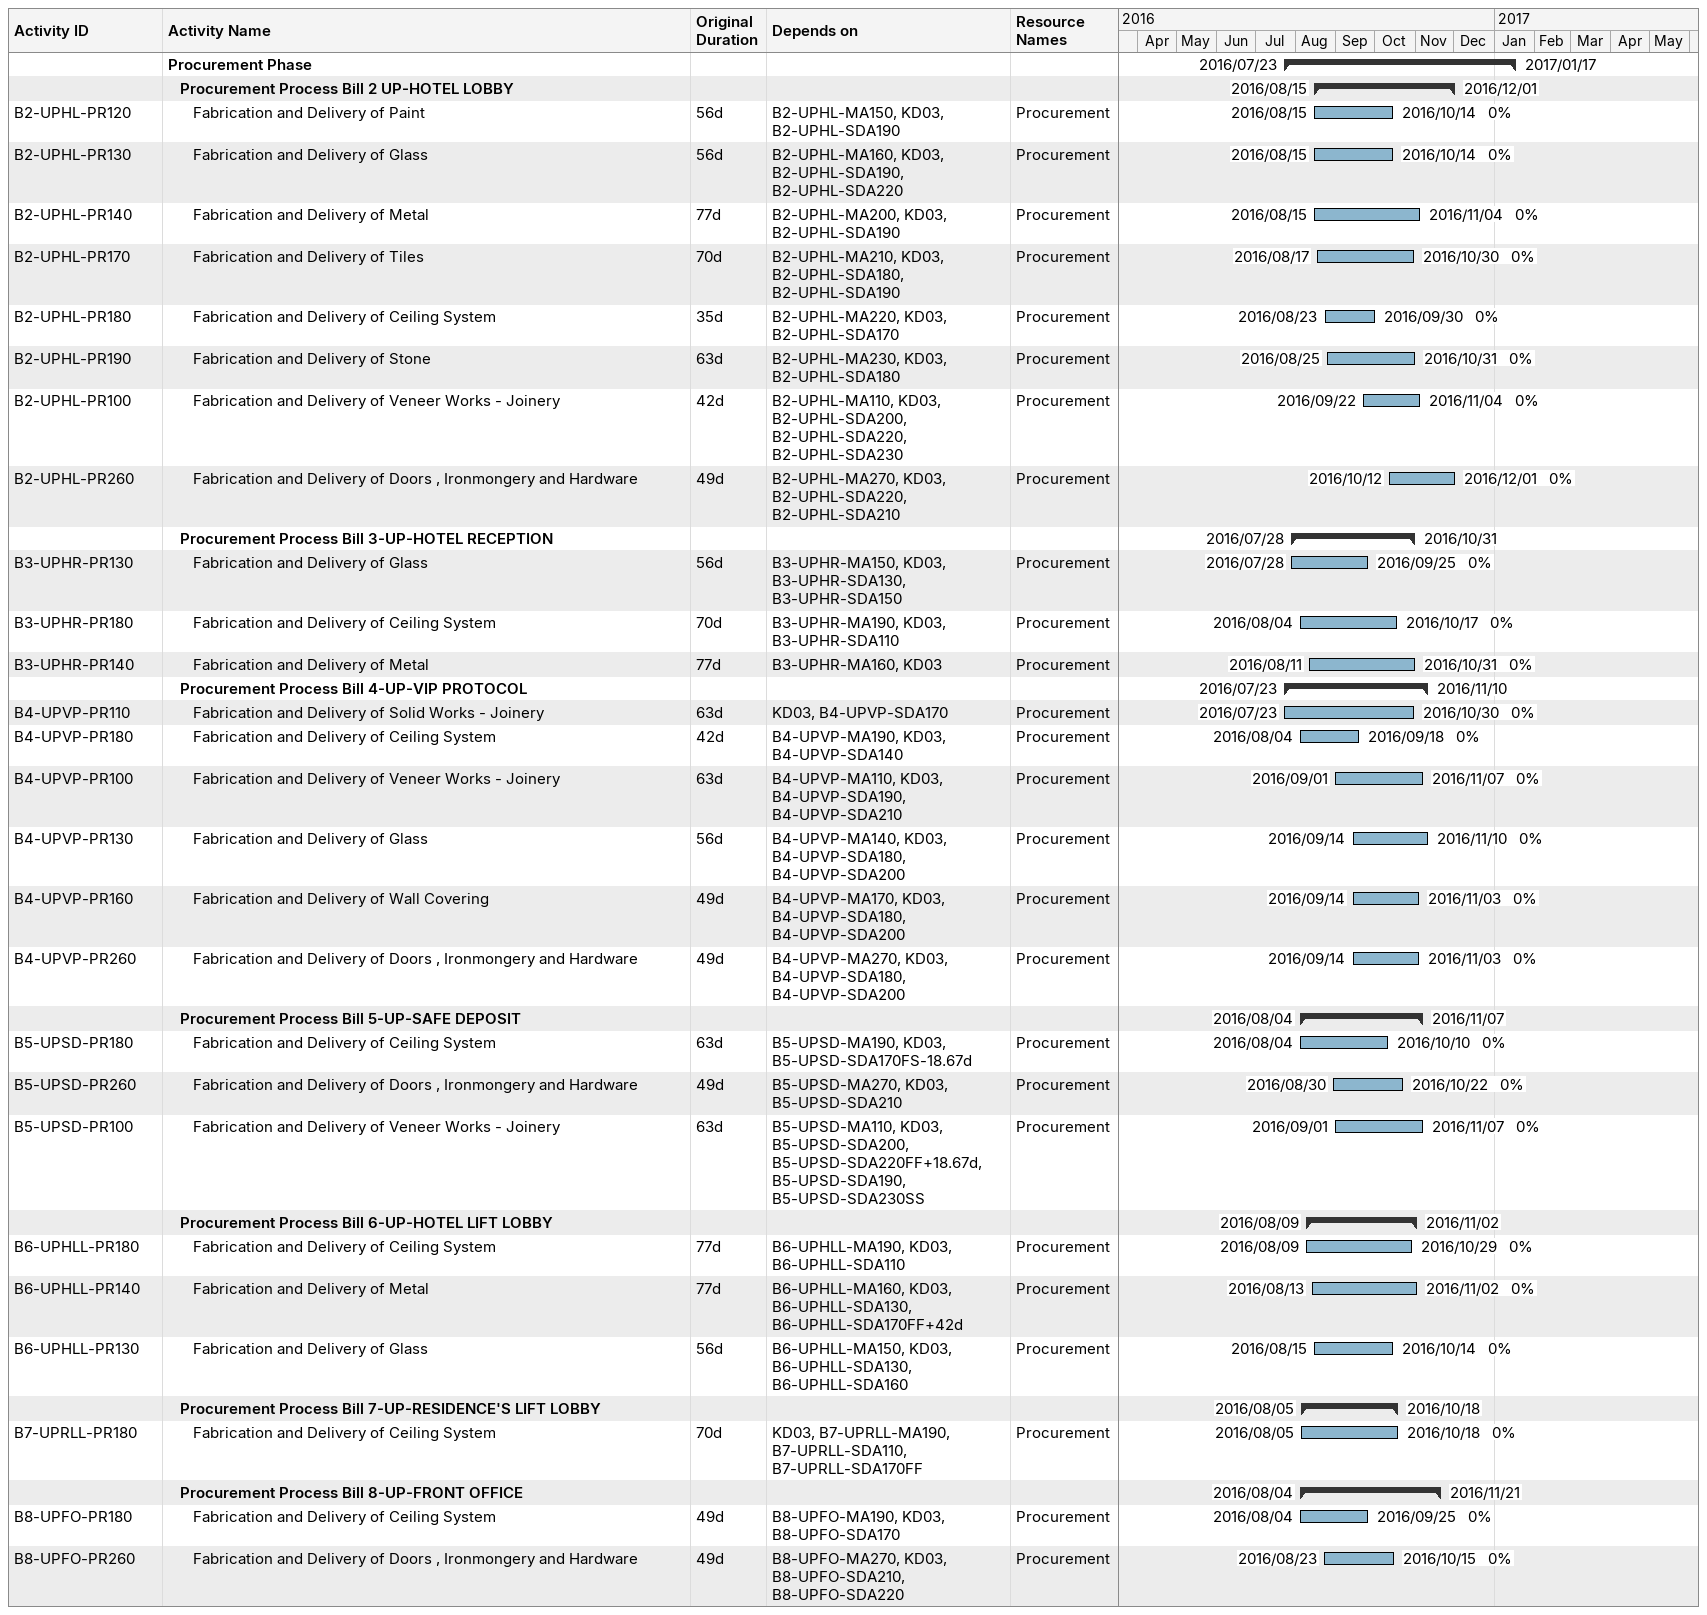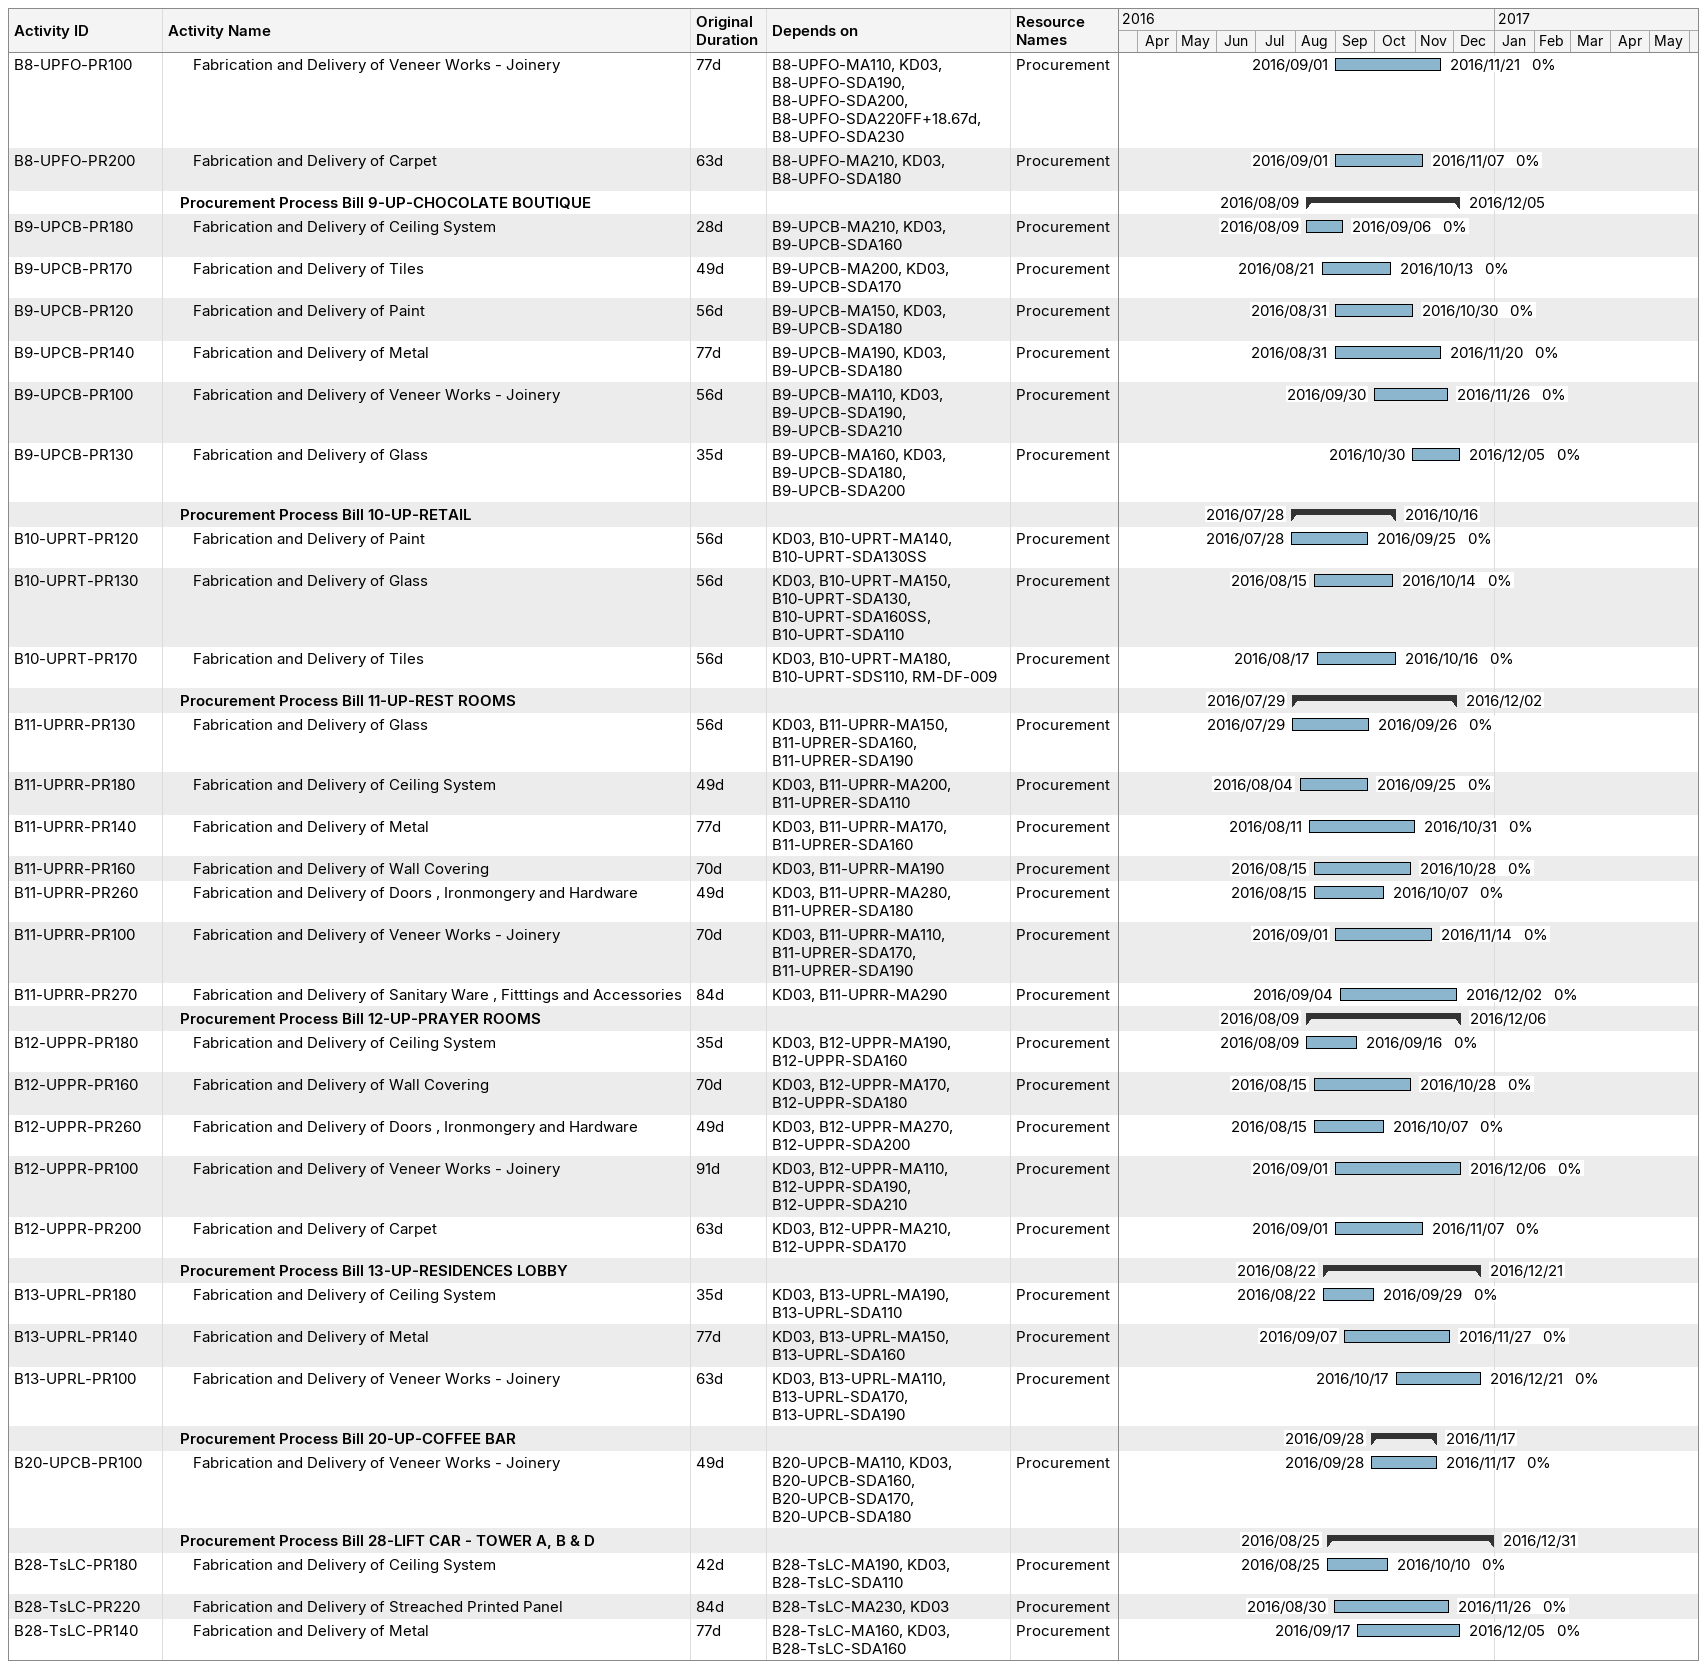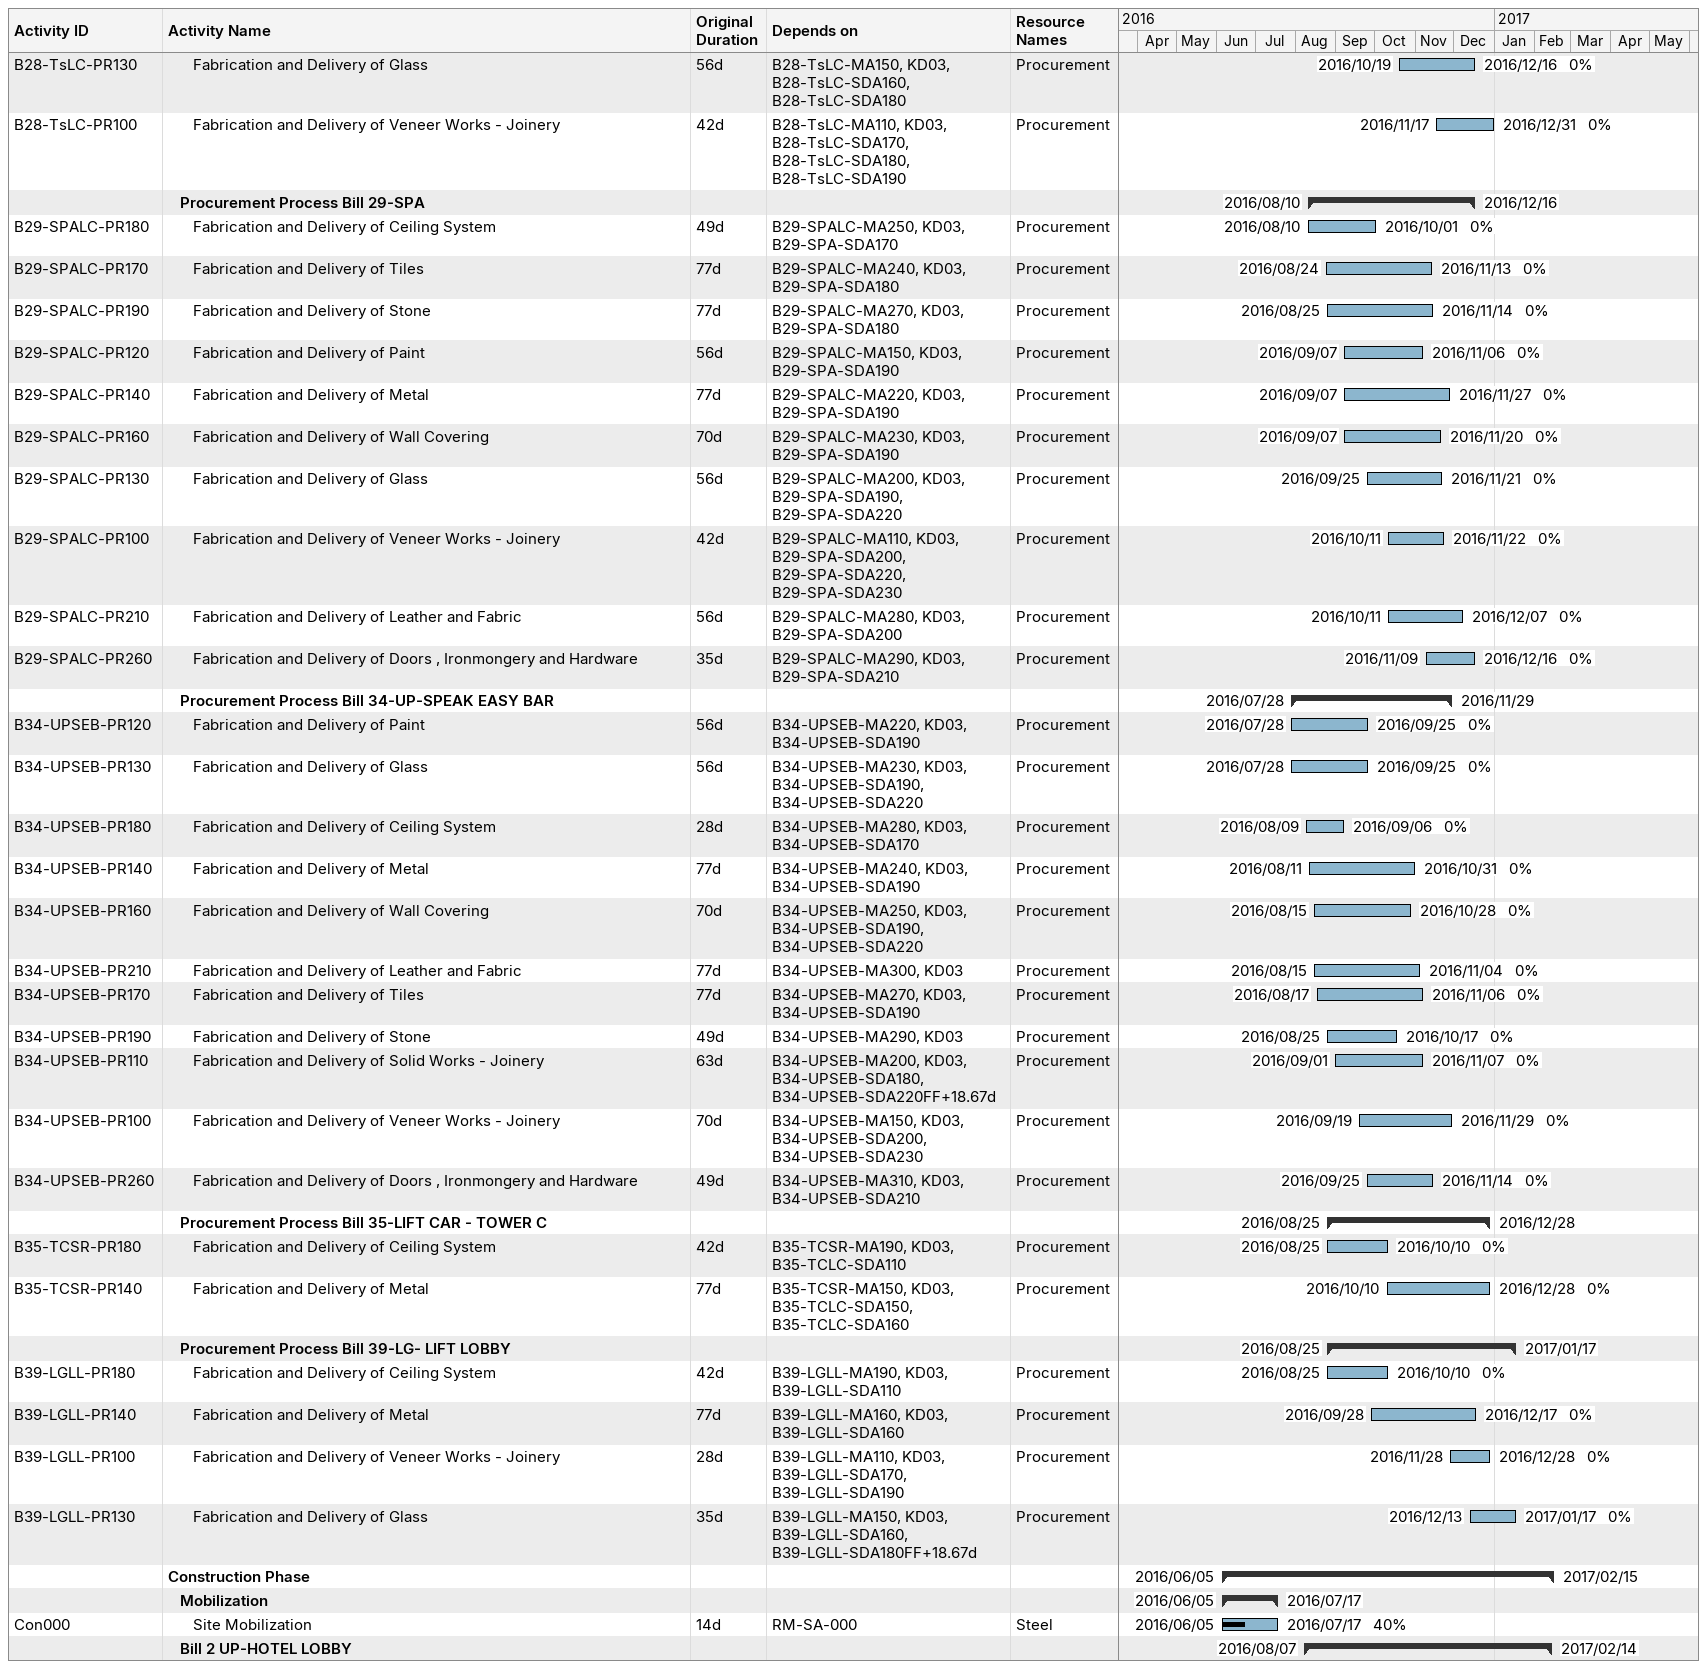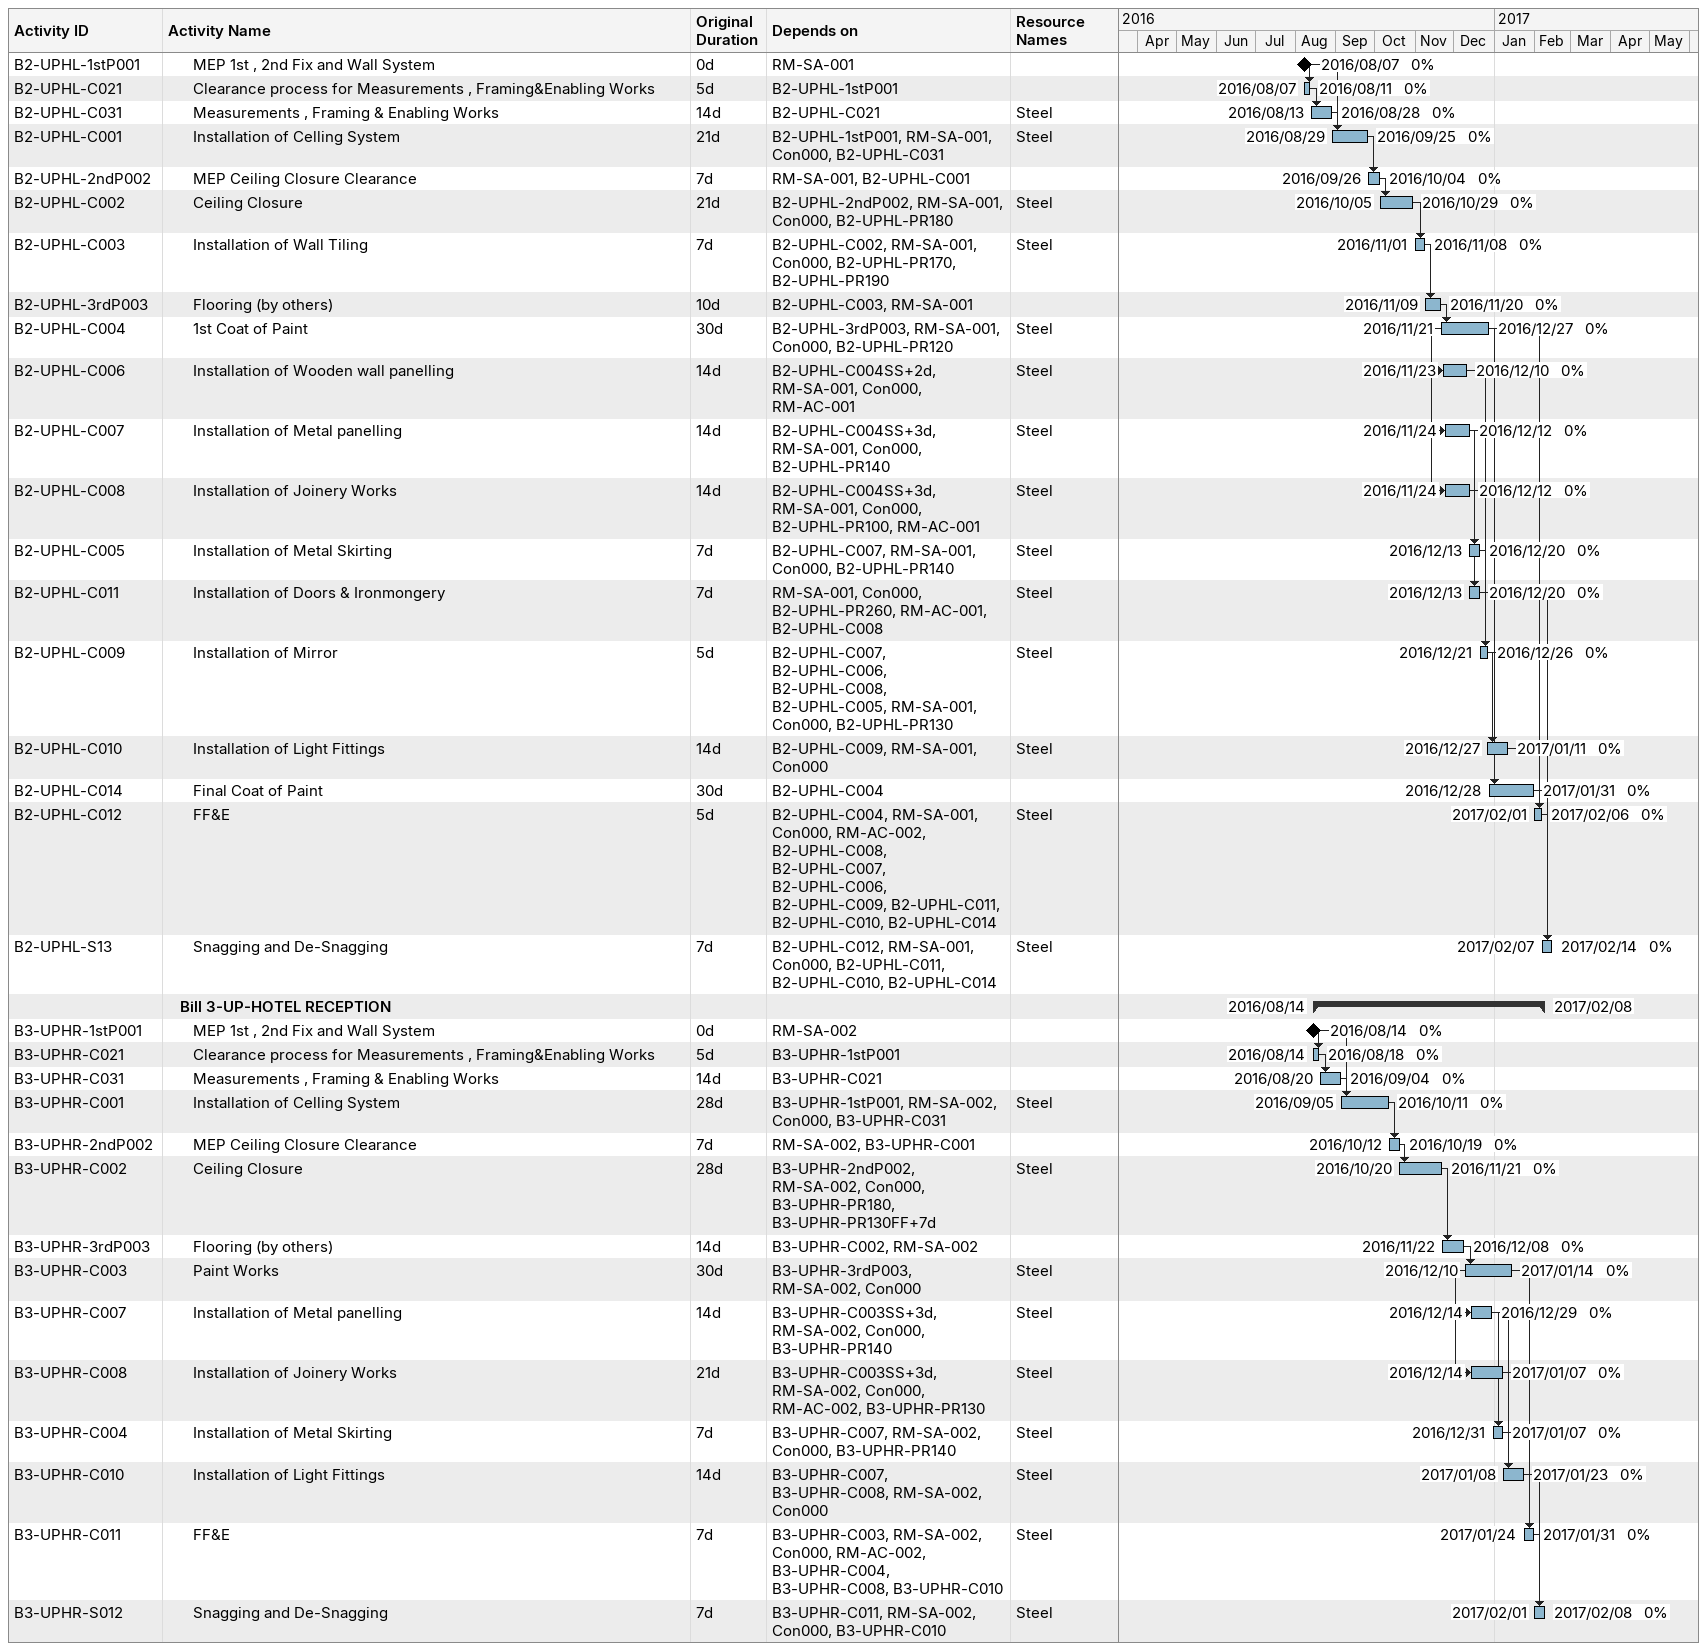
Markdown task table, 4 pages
| ID | Level | Task | Original duration | Start | Finish | Predecessors | Resources | % complete |
|---|---|---|---|---|---|---|---|---|
|  | 1 | **Procurement Phase** |  | 2016-07-23 | 2017-01-17 |  |  |  |
|  | 2 | **Procurement Process Bill 2 UP-HOTEL LOBBY** |  | 2016-08-15 | 2016-12-01 |  |  |  |
| B2-UPHL-PR120 | 3 | Fabrication and Delivery of Paint | 56d | 2016-08-15 | 2016-10-14 | B2-UPHL-MA150, KD03, B2-UPHL-SDA190 | Procurement | 0 |
| B2-UPHL-PR130 | 3 | Fabrication and Delivery of Glass | 56d | 2016-08-15 | 2016-10-14 | B2-UPHL-MA160, KD03, B2-UPHL-SDA190, B2-UPHL-SDA220 | Procurement | 0 |
| B2-UPHL-PR140 | 3 | Fabrication and Delivery of Metal | 77d | 2016-08-15 | 2016-11-04 | B2-UPHL-MA200, KD03, B2-UPHL-SDA190 | Procurement | 0 |
| B2-UPHL-PR170 | 3 | Fabrication and Delivery of Tiles | 70d | 2016-08-17 | 2016-10-30 | B2-UPHL-MA210, KD03, B2-UPHL-SDA180, B2-UPHL-SDA190 | Procurement | 0 |
| B2-UPHL-PR180 | 3 | Fabrication and Delivery of Ceiling System | 35d | 2016-08-23 | 2016-09-30 | B2-UPHL-MA220, KD03, B2-UPHL-SDA170 | Procurement | 0 |
| B2-UPHL-PR190 | 3 | Fabrication and Delivery of Stone | 63d | 2016-08-25 | 2016-10-31 | B2-UPHL-MA230, KD03, B2-UPHL-SDA180 | Procurement | 0 |
| B2-UPHL-PR100 | 3 | Fabrication and Delivery of Veneer Works - Joinery | 42d | 2016-09-22 | 2016-11-04 | B2-UPHL-MA110, KD03, B2-UPHL-SDA200, B2-UPHL-SDA220, B2-UPHL-SDA230 | Procurement | 0 |
| B2-UPHL-PR260 | 3 | Fabrication and Delivery of Doors , Ironmongery and Hardware | 49d | 2016-10-12 | 2016-12-01 | B2-UPHL-MA270, KD03, B2-UPHL-SDA220, B2-UPHL-SDA210 | Procurement | 0 |
|  | 2 | **Procurement Process Bill 3-UP-HOTEL RECEPTION** |  | 2016-07-28 | 2016-10-31 |  |  |  |
| B3-UPHR-PR130 | 3 | Fabrication and Delivery of Glass | 56d | 2016-07-28 | 2016-09-25 | B3-UPHR-MA150, KD03, B3-UPHR-SDA130, B3-UPHR-SDA150 | Procurement | 0 |
| B3-UPHR-PR180 | 3 | Fabrication and Delivery of Ceiling System | 70d | 2016-08-04 | 2016-10-17 | B3-UPHR-MA190, KD03, B3-UPHR-SDA110 | Procurement | 0 |
| B3-UPHR-PR140 | 3 | Fabrication and Delivery of Metal | 77d | 2016-08-11 | 2016-10-31 | B3-UPHR-MA160, KD03 | Procurement | 0 |
|  | 2 | **Procurement Process Bill 4-UP-VIP PROTOCOL** |  | 2016-07-23 | 2016-11-10 |  |  |  |
| B4-UPVP-PR110 | 3 | Fabrication and Delivery of Solid Works - Joinery | 63d | 2016-07-23 | 2016-10-30 | KD03, B4-UPVP-SDA170 | Procurement | 0 |
| B4-UPVP-PR180 | 3 | Fabrication and Delivery of Ceiling System | 42d | 2016-08-04 | 2016-09-18 | B4-UPVP-MA190, KD03, B4-UPVP-SDA140 | Procurement | 0 |
| B4-UPVP-PR100 | 3 | Fabrication and Delivery of Veneer Works - Joinery | 63d | 2016-09-01 | 2016-11-07 | B4-UPVP-MA110, KD03, B4-UPVP-SDA190, B4-UPVP-SDA210 | Procurement | 0 |
| B4-UPVP-PR130 | 3 | Fabrication and Delivery of Glass | 56d | 2016-09-14 | 2016-11-10 | B4-UPVP-MA140, KD03, B4-UPVP-SDA180, B4-UPVP-SDA200 | Procurement | 0 |
| B4-UPVP-PR160 | 3 | Fabrication and Delivery of Wall Covering | 49d | 2016-09-14 | 2016-11-03 | B4-UPVP-MA170, KD03, B4-UPVP-SDA180, B4-UPVP-SDA200 | Procurement | 0 |
| B4-UPVP-PR260 | 3 | Fabrication and Delivery of Doors , Ironmongery and Hardware | 49d | 2016-09-14 | 2016-11-03 | B4-UPVP-MA270, KD03, B4-UPVP-SDA180, B4-UPVP-SDA200 | Procurement | 0 |
|  | 2 | **Procurement Process Bill 5-UP-SAFE DEPOSIT** |  | 2016-08-04 | 2016-11-07 |  |  |  |
| B5-UPSD-PR180 | 3 | Fabrication and Delivery of Ceiling System | 63d | 2016-08-04 | 2016-10-10 | B5-UPSD-MA190, KD03, B5-UPSD-SDA170FS-18.67d | Procurement | 0 |
| B5-UPSD-PR260 | 3 | Fabrication and Delivery of Doors , Ironmongery and Hardware | 49d | 2016-08-30 | 2016-10-22 | B5-UPSD-MA270, KD03, B5-UPSD-SDA210 | Procurement | 0 |
| B5-UPSD-PR100 | 3 | Fabrication and Delivery of Veneer Works - Joinery | 63d | 2016-09-01 | 2016-11-07 | B5-UPSD-MA110, KD03, B5-UPSD-SDA200, B5-UPSD-SDA220FF+18.67d, B5-UPSD-SDA190, B5-UPSD-SDA230SS | Procurement | 0 |
|  | 2 | **Procurement Process Bill 6-UP-HOTEL LIFT LOBBY** |  | 2016-08-09 | 2016-11-02 |  |  |  |
| B6-UPHLL-PR180 | 3 | Fabrication and Delivery of Ceiling System | 77d | 2016-08-09 | 2016-10-29 | B6-UPHLL-MA190, KD03, B6-UPHLL-SDA110 | Procurement | 0 |
| B6-UPHLL-PR140 | 3 | Fabrication and Delivery of Metal | 77d | 2016-08-13 | 2016-11-02 | B6-UPHLL-MA160, KD03, B6-UPHLL-SDA130, B6-UPHLL-SDA170FF+42d | Procurement | 0 |
| B6-UPHLL-PR130 | 3 | Fabrication and Delivery of Glass | 56d | 2016-08-15 | 2016-10-14 | B6-UPHLL-MA150, KD03, B6-UPHLL-SDA130, B6-UPHLL-SDA160 | Procurement | 0 |
|  | 2 | **Procurement Process Bill 7-UP-RESIDENCE'S LIFT LOBBY** |  | 2016-08-05 | 2016-10-18 |  |  |  |
| B7-UPRLL-PR180 | 3 | Fabrication and Delivery of Ceiling System | 70d | 2016-08-05 | 2016-10-18 | KD03, B7-UPRLL-MA190, B7-UPRLL-SDA110, B7-UPRLL-SDA170FF | Procurement | 0 |
|  | 2 | **Procurement Process Bill 8-UP-FRONT OFFICE** |  | 2016-08-04 | 2016-11-21 |  |  |  |
| B8-UPFO-PR180 | 3 | Fabrication and Delivery of Ceiling System | 49d | 2016-08-04 | 2016-09-25 | B8-UPFO-MA190, KD03, B8-UPFO-SDA170 | Procurement | 0 |
| B8-UPFO-PR260 | 3 | Fabrication and Delivery of Doors , Ironmongery and Hardware | 49d | 2016-08-23 | 2016-10-15 | B8-UPFO-MA270, KD03, B8-UPFO-SDA210, B8-UPFO-SDA220 | Procurement | 0 |
| B8-UPFO-PR100 | 3 | Fabrication and Delivery of Veneer Works - Joinery | 77d | 2016-09-01 | 2016-11-21 | B8-UPFO-MA110, KD03, B8-UPFO-SDA190, B8-UPFO-SDA200, B8-UPFO-SDA220FF+18.67d, B8-UPFO-SDA230 | Procurement | 0 |
| B8-UPFO-PR200 | 3 | Fabrication and Delivery of Carpet | 63d | 2016-09-01 | 2016-11-07 | B8-UPFO-MA210, KD03, B8-UPFO-SDA180 | Procurement | 0 |
|  | 2 | **Procurement Process Bill 9-UP-CHOCOLATE BOUTIQUE** |  | 2016-08-09 | 2016-12-05 |  |  |  |
| B9-UPCB-PR180 | 3 | Fabrication and Delivery of Ceiling System | 28d | 2016-08-09 | 2016-09-06 | B9-UPCB-MA210, KD03, B9-UPCB-SDA160 | Procurement | 0 |
| B9-UPCB-PR170 | 3 | Fabrication and Delivery of Tiles | 49d | 2016-08-21 | 2016-10-13 | B9-UPCB-MA200, KD03, B9-UPCB-SDA170 | Procurement | 0 |
| B9-UPCB-PR120 | 3 | Fabrication and Delivery of Paint | 56d | 2016-08-31 | 2016-10-30 | B9-UPCB-MA150, KD03, B9-UPCB-SDA180 | Procurement | 0 |
| B9-UPCB-PR140 | 3 | Fabrication and Delivery of Metal | 77d | 2016-08-31 | 2016-11-20 | B9-UPCB-MA190, KD03, B9-UPCB-SDA180 | Procurement | 0 |
| B9-UPCB-PR100 | 3 | Fabrication and Delivery of Veneer Works - Joinery | 56d | 2016-09-30 | 2016-11-26 | B9-UPCB-MA110, KD03, B9-UPCB-SDA190, B9-UPCB-SDA210 | Procurement | 0 |
| B9-UPCB-PR130 | 3 | Fabrication and Delivery of Glass | 35d | 2016-10-30 | 2016-12-05 | B9-UPCB-MA160, KD03, B9-UPCB-SDA180, B9-UPCB-SDA200 | Procurement | 0 |
|  | 2 | **Procurement Process Bill 10-UP-RETAIL** |  | 2016-07-28 | 2016-10-16 |  |  |  |
| B10-UPRT-PR120 | 3 | Fabrication and Delivery of Paint | 56d | 2016-07-28 | 2016-09-25 | KD03, B10-UPRT-MA140, B10-UPRT-SDA130SS | Procurement | 0 |
| B10-UPRT-PR130 | 3 | Fabrication and Delivery of Glass | 56d | 2016-08-15 | 2016-10-14 | KD03, B10-UPRT-MA150, B10-UPRT-SDA130, B10-UPRT-SDA160SS, B10-UPRT-SDA110 | Procurement | 0 |
| B10-UPRT-PR170 | 3 | Fabrication and Delivery of Tiles | 56d | 2016-08-17 | 2016-10-16 | KD03, B10-UPRT-MA180, B10-UPRT-SDS110, RM-DF-009 | Procurement | 0 |
|  | 2 | **Procurement Process Bill 11-UP-REST ROOMS** |  | 2016-07-29 | 2016-12-02 |  |  |  |
| B11-UPRR-PR130 | 3 | Fabrication and Delivery of Glass | 56d | 2016-07-29 | 2016-09-26 | KD03, B11-UPRR-MA150, B11-UPRER-SDA160, B11-UPRER-SDA190 | Procurement | 0 |
| B11-UPRR-PR180 | 3 | Fabrication and Delivery of Ceiling System | 49d | 2016-08-04 | 2016-09-25 | KD03, B11-UPRR-MA200, B11-UPRER-SDA110 | Procurement | 0 |
| B11-UPRR-PR140 | 3 | Fabrication and Delivery of Metal | 77d | 2016-08-11 | 2016-10-31 | KD03, B11-UPRR-MA170, B11-UPRER-SDA160 | Procurement | 0 |
| B11-UPRR-PR160 | 3 | Fabrication and Delivery of Wall Covering | 70d | 2016-08-15 | 2016-10-28 | KD03, B11-UPRR-MA190 | Procurement | 0 |
| B11-UPRR-PR260 | 3 | Fabrication and Delivery of Doors , Ironmongery and Hardware | 49d | 2016-08-15 | 2016-10-07 | KD03, B11-UPRR-MA280, B11-UPRER-SDA180 | Procurement | 0 |
| B11-UPRR-PR100 | 3 | Fabrication and Delivery of Veneer Works - Joinery | 70d | 2016-09-01 | 2016-11-14 | KD03, B11-UPRR-MA110, B11-UPRER-SDA170, B11-UPRER-SDA190 | Procurement | 0 |
| B11-UPRR-PR270 | 3 | Fabrication and Delivery of Sanitary Ware , Fitttings and Accessories | 84d | 2016-09-04 | 2016-12-02 | KD03, B11-UPRR-MA290 | Procurement | 0 |
|  | 2 | **Procurement Process Bill 12-UP-PRAYER ROOMS** |  | 2016-08-09 | 2016-12-06 |  |  |  |
| B12-UPPR-PR180 | 3 | Fabrication and Delivery of Ceiling System | 35d | 2016-08-09 | 2016-09-16 | KD03, B12-UPPR-MA190, B12-UPPR-SDA160 | Procurement | 0 |
| B12-UPPR-PR160 | 3 | Fabrication and Delivery of Wall Covering | 70d | 2016-08-15 | 2016-10-28 | KD03, B12-UPPR-MA170, B12-UPPR-SDA180 | Procurement | 0 |
| B12-UPPR-PR260 | 3 | Fabrication and Delivery of Doors , Ironmongery and Hardware | 49d | 2016-08-15 | 2016-10-07 | KD03, B12-UPPR-MA270, B12-UPPR-SDA200 | Procurement | 0 |
| B12-UPPR-PR100 | 3 | Fabrication and Delivery of Veneer Works - Joinery | 91d | 2016-09-01 | 2016-12-06 | KD03, B12-UPPR-MA110, B12-UPPR-SDA190, B12-UPPR-SDA210 | Procurement | 0 |
| B12-UPPR-PR200 | 3 | Fabrication and Delivery of Carpet | 63d | 2016-09-01 | 2016-11-07 | KD03, B12-UPPR-MA210, B12-UPPR-SDA170 | Procurement | 0 |
|  | 2 | **Procurement Process Bill 13-UP-RESIDENCES LOBBY** |  | 2016-08-22 | 2016-12-21 |  |  |  |
| B13-UPRL-PR180 | 3 | Fabrication and Delivery of Ceiling System | 35d | 2016-08-22 | 2016-09-29 | KD03, B13-UPRL-MA190, B13-UPRL-SDA110 | Procurement | 0 |
| B13-UPRL-PR140 | 3 | Fabrication and Delivery of Metal | 77d | 2016-09-07 | 2016-11-27 | KD03, B13-UPRL-MA150, B13-UPRL-SDA160 | Procurement | 0 |
| B13-UPRL-PR100 | 3 | Fabrication and Delivery of Veneer Works - Joinery | 63d | 2016-10-17 | 2016-12-21 | KD03, B13-UPRL-MA110, B13-UPRL-SDA170, B13-UPRL-SDA190 | Procurement | 0 |
|  | 2 | **Procurement Process Bill 20-UP-COFFEE BAR** |  | 2016-09-28 | 2016-11-17 |  |  |  |
| B20-UPCB-PR100 | 3 | Fabrication and Delivery of Veneer Works - Joinery | 49d | 2016-09-28 | 2016-11-17 | B20-UPCB-MA110, KD03, B20-UPCB-SDA160, B20-UPCB-SDA170, B20-UPCB-SDA180 | Procurement | 0 |
|  | 2 | **Procurement Process Bill 28-LIFT CAR - TOWER A, B & D** |  | 2016-08-25 | 2016-12-31 |  |  |  |
| B28-TsLC-PR180 | 3 | Fabrication and Delivery of Ceiling System | 42d | 2016-08-25 | 2016-10-10 | B28-TsLC-MA190, KD03, B28-TsLC-SDA110 | Procurement | 0 |
| B28-TsLC-PR220 | 3 | Fabrication and Delivery of Streached Printed Panel | 84d | 2016-08-30 | 2016-11-26 | B28-TsLC-MA230, KD03 | Procurement | 0 |
| B28-TsLC-PR140 | 3 | Fabrication and Delivery of Metal | 77d | 2016-09-17 | 2016-12-05 | B28-TsLC-MA160, KD03, B28-TsLC-SDA160 | Procurement | 0 |
| B28-TsLC-PR130 | 3 | Fabrication and Delivery of Glass | 56d | 2016-10-19 | 2016-12-16 | B28-TsLC-MA150, KD03, B28-TsLC-SDA160, B28-TsLC-SDA180 | Procurement | 0 |
| B28-TsLC-PR100 | 3 | Fabrication and Delivery of Veneer Works - Joinery | 42d | 2016-11-17 | 2016-12-31 | B28-TsLC-MA110, KD03, B28-TsLC-SDA170, B28-TsLC-SDA180, B28-TsLC-SDA190 | Procurement | 0 |
|  | 2 | **Procurement Process Bill 29-SPA** |  | 2016-08-10 | 2016-12-16 |  |  |  |
| B29-SPALC-PR180 | 3 | Fabrication and Delivery of Ceiling System | 49d | 2016-08-10 | 2016-10-01 | B29-SPALC-MA250, KD03, B29-SPA-SDA170 | Procurement | 0 |
| B29-SPALC-PR170 | 3 | Fabrication and Delivery of Tiles | 77d | 2016-08-24 | 2016-11-13 | B29-SPALC-MA240, KD03, B29-SPA-SDA180 | Procurement | 0 |
| B29-SPALC-PR190 | 3 | Fabrication and Delivery of Stone | 77d | 2016-08-25 | 2016-11-14 | B29-SPALC-MA270, KD03, B29-SPA-SDA180 | Procurement | 0 |
| B29-SPALC-PR120 | 3 | Fabrication and Delivery of Paint | 56d | 2016-09-07 | 2016-11-06 | B29-SPALC-MA150, KD03, B29-SPA-SDA190 | Procurement | 0 |
| B29-SPALC-PR140 | 3 | Fabrication and Delivery of Metal | 77d | 2016-09-07 | 2016-11-27 | B29-SPALC-MA220, KD03, B29-SPA-SDA190 | Procurement | 0 |
| B29-SPALC-PR160 | 3 | Fabrication and Delivery of Wall Covering | 70d | 2016-09-07 | 2016-11-20 | B29-SPALC-MA230, KD03, B29-SPA-SDA190 | Procurement | 0 |
| B29-SPALC-PR130 | 3 | Fabrication and Delivery of Glass | 56d | 2016-09-25 | 2016-11-21 | B29-SPALC-MA200, KD03, B29-SPA-SDA190, B29-SPA-SDA220 | Procurement | 0 |
| B29-SPALC-PR100 | 3 | Fabrication and Delivery of Veneer Works - Joinery | 42d | 2016-10-11 | 2016-11-22 | B29-SPALC-MA110, KD03, B29-SPA-SDA200, B29-SPA-SDA220, B29-SPA-SDA230 | Procurement | 0 |
| B29-SPALC-PR210 | 3 | Fabrication and Delivery of Leather and Fabric | 56d | 2016-10-11 | 2016-12-07 | B29-SPALC-MA280, KD03, B29-SPA-SDA200 | Procurement | 0 |
| B29-SPALC-PR260 | 3 | Fabrication and Delivery of Doors , Ironmongery and Hardware | 35d | 2016-11-09 | 2016-12-16 | B29-SPALC-MA290, KD03, B29-SPA-SDA210 | Procurement | 0 |
|  | 2 | **Procurement Process Bill 34-UP-SPEAK EASY BAR** |  | 2016-07-28 | 2016-11-29 |  |  |  |
| B34-UPSEB-PR120 | 3 | Fabrication and Delivery of Paint | 56d | 2016-07-28 | 2016-09-25 | B34-UPSEB-MA220, KD03, B34-UPSEB-SDA190 | Procurement | 0 |
| B34-UPSEB-PR130 | 3 | Fabrication and Delivery of Glass | 56d | 2016-07-28 | 2016-09-25 | B34-UPSEB-MA230, KD03, B34-UPSEB-SDA190, B34-UPSEB-SDA220 | Procurement | 0 |
| B34-UPSEB-PR180 | 3 | Fabrication and Delivery of Ceiling System | 28d | 2016-08-09 | 2016-09-06 | B34-UPSEB-MA280, KD03, B34-UPSEB-SDA170 | Procurement | 0 |
| B34-UPSEB-PR140 | 3 | Fabrication and Delivery of Metal | 77d | 2016-08-11 | 2016-10-31 | B34-UPSEB-MA240, KD03, B34-UPSEB-SDA190 | Procurement | 0 |
| B34-UPSEB-PR160 | 3 | Fabrication and Delivery of Wall Covering | 70d | 2016-08-15 | 2016-10-28 | B34-UPSEB-MA250, KD03, B34-UPSEB-SDA190, B34-UPSEB-SDA220 | Procurement | 0 |
| B34-UPSEB-PR210 | 3 | Fabrication and Delivery of Leather and Fabric | 77d | 2016-08-15 | 2016-11-04 | B34-UPSEB-MA300, KD03 | Procurement | 0 |
| B34-UPSEB-PR170 | 3 | Fabrication and Delivery of Tiles | 77d | 2016-08-17 | 2016-11-06 | B34-UPSEB-MA270, KD03, B34-UPSEB-SDA190 | Procurement | 0 |
| B34-UPSEB-PR190 | 3 | Fabrication and Delivery of Stone | 49d | 2016-08-25 | 2016-10-17 | B34-UPSEB-MA290, KD03 | Procurement | 0 |
| B34-UPSEB-PR110 | 3 | Fabrication and Delivery of Solid Works - Joinery | 63d | 2016-09-01 | 2016-11-07 | B34-UPSEB-MA200, KD03, B34-UPSEB-SDA180, B34-UPSEB-SDA220FF+18.67d | Procurement | 0 |
| B34-UPSEB-PR100 | 3 | Fabrication and Delivery of Veneer Works - Joinery | 70d | 2016-09-19 | 2016-11-29 | B34-UPSEB-MA150, KD03, B34-UPSEB-SDA200, B34-UPSEB-SDA230 | Procurement | 0 |
| B34-UPSEB-PR260 | 3 | Fabrication and Delivery of Doors , Ironmongery and Hardware | 49d | 2016-09-25 | 2016-11-14 | B34-UPSEB-MA310, KD03, B34-UPSEB-SDA210 | Procurement | 0 |
|  | 2 | **Procurement Process Bill 35-LIFT CAR - TOWER C** |  | 2016-08-25 | 2016-12-28 |  |  |  |
| B35-TCSR-PR180 | 3 | Fabrication and Delivery of Ceiling System | 42d | 2016-08-25 | 2016-10-10 | B35-TCSR-MA190, KD03, B35-TCLC-SDA110 | Procurement | 0 |
| B35-TCSR-PR140 | 3 | Fabrication and Delivery of Metal | 77d | 2016-10-10 | 2016-12-28 | B35-TCSR-MA150, KD03, B35-TCLC-SDA150, B35-TCLC-SDA160 | Procurement | 0 |
|  | 2 | **Procurement Process Bill 39-LG- LIFT LOBBY** |  | 2016-08-25 | 2017-01-17 |  |  |  |
| B39-LGLL-PR180 | 3 | Fabrication and Delivery of Ceiling System | 42d | 2016-08-25 | 2016-10-10 | B39-LGLL-MA190, KD03, B39-LGLL-SDA110 | Procurement | 0 |
| B39-LGLL-PR140 | 3 | Fabrication and Delivery of Metal | 77d | 2016-09-28 | 2016-12-17 | B39-LGLL-MA160, KD03, B39-LGLL-SDA160 | Procurement | 0 |
| B39-LGLL-PR100 | 3 | Fabrication and Delivery of Veneer Works - Joinery | 28d | 2016-11-28 | 2016-12-28 | B39-LGLL-MA110, KD03, B39-LGLL-SDA170, B39-LGLL-SDA190 | Procurement | 0 |
| B39-LGLL-PR130 | 3 | Fabrication and Delivery of Glass | 35d | 2016-12-13 | 2017-01-17 | B39-LGLL-MA150, KD03, B39-LGLL-SDA160, B39-LGLL-SDA180FF+18.67d | Procurement | 0 |
|  | 1 | **Construction Phase** |  | 2016-06-05 | 2017-02-15 |  |  |  |
|  | 2 | **Mobilization** |  | 2016-06-05 | 2016-07-17 |  |  |  |
| Con000 | 3 | Site Mobilization | 14d | 2016-06-05 | 2016-07-17 | RM-SA-000 | Steel | 40 |
|  | 2 | **Bill 2 UP-HOTEL LOBBY** |  | 2016-08-07 | 2017-02-14 |  |  |  |
| B2-UPHL-1stP001 | 3 | MEP 1st , 2nd Fix and Wall System | 0d | 2016-08-07 | 2016-08-07 | RM-SA-001 |  | 0 |
| B2-UPHL-C021 | 3 | Clearance process for Measurements , Framing&Enabling Works | 5d | 2016-08-07 | 2016-08-11 | B2-UPHL-1stP001 |  | 0 |
| B2-UPHL-C031 | 3 | Measurements , Framing & Enabling Works | 14d | 2016-08-13 | 2016-08-28 | B2-UPHL-C021 | Steel | 0 |
| B2-UPHL-C001 | 3 | Installation of Celling System | 21d | 2016-08-29 | 2016-09-25 | B2-UPHL-1stP001, RM-SA-001, Con000, B2-UPHL-C031 | Steel | 0 |
| B2-UPHL-2ndP002 | 3 | MEP Ceiling Closure Clearance | 7d | 2016-09-26 | 2016-10-04 | RM-SA-001, B2-UPHL-C001 |  | 0 |
| B2-UPHL-C002 | 3 | Ceiling Closure | 21d | 2016-10-05 | 2016-10-29 | B2-UPHL-2ndP002, RM-SA-001, Con000, B2-UPHL-PR180 | Steel | 0 |
| B2-UPHL-C003 | 3 | Installation of Wall Tiling | 7d | 2016-11-01 | 2016-11-08 | B2-UPHL-C002, RM-SA-001, Con000, B2-UPHL-PR170, B2-UPHL-PR190 | Steel | 0 |
| B2-UPHL-3rdP003 | 3 | Flooring (by others) | 10d | 2016-11-09 | 2016-11-20 | B2-UPHL-C003, RM-SA-001 |  | 0 |
| B2-UPHL-C004 | 3 | 1st Coat of Paint | 30d | 2016-11-21 | 2016-12-27 | B2-UPHL-3rdP003, RM-SA-001, Con000, B2-UPHL-PR120 | Steel | 0 |
| B2-UPHL-C006 | 3 | Installation of Wooden wall panelling | 14d | 2016-11-23 | 2016-12-10 | B2-UPHL-C004SS+2d, RM-SA-001, Con000, RM-AC-001 | Steel | 0 |
| B2-UPHL-C007 | 3 | Installation of Metal panelling | 14d | 2016-11-24 | 2016-12-12 | B2-UPHL-C004SS+3d, RM-SA-001, Con000, B2-UPHL-PR140 | Steel | 0 |
| B2-UPHL-C008 | 3 | Installation of Joinery Works | 14d | 2016-11-24 | 2016-12-12 | B2-UPHL-C004SS+3d, RM-SA-001, Con000, B2-UPHL-PR100, RM-AC-001 | Steel | 0 |
| B2-UPHL-C005 | 3 | Installation of Metal Skirting | 7d | 2016-12-13 | 2016-12-20 | B2-UPHL-C007, RM-SA-001, Con000, B2-UPHL-PR140 | Steel | 0 |
| B2-UPHL-C011 | 3 | Installation of Doors & Ironmongery | 7d | 2016-12-13 | 2016-12-20 | RM-SA-001, Con000, B2-UPHL-PR260, RM-AC-001, B2-UPHL-C008 | Steel | 0 |
| B2-UPHL-C009 | 3 | Installation of Mirror | 5d | 2016-12-21 | 2016-12-26 | B2-UPHL-C007, B2-UPHL-C006, B2-UPHL-C008, B2-UPHL-C005, RM-SA-001, Con000, B2-UPHL-PR130 | Steel | 0 |
| B2-UPHL-C010 | 3 | Installation of Light Fittings | 14d | 2016-12-27 | 2017-01-11 | B2-UPHL-C009, RM-SA-001, Con000 | Steel | 0 |
| B2-UPHL-C014 | 3 | Final Coat of Paint | 30d | 2016-12-28 | 2017-01-31 | B2-UPHL-C004 |  | 0 |
| B2-UPHL-C012 | 3 | FF&E | 5d | 2017-02-01 | 2017-02-06 | B2-UPHL-C004, RM-SA-001, Con000, RM-AC-002, B2-UPHL-C008, B2-UPHL-C007, B2-UPHL-C006, B2-UPHL-C009, B2-UPHL-C011, B2-UPHL-C010, B2-UPHL-C014 | Steel | 0 |
| B2-UPHL-S13 | 3 | Snagging and De-Snagging | 7d | 2017-02-07 | 2017-02-14 | B2-UPHL-C012, RM-SA-001, Con000, B2-UPHL-C011, B2-UPHL-C010, B2-UPHL-C014 | Steel | 0 |
|  | 2 | **Bill 3-UP-HOTEL RECEPTION** |  | 2016-08-14 | 2017-02-08 |  |  |  |
| B3-UPHR-1stP001 | 3 | MEP 1st , 2nd Fix and Wall System | 0d | 2016-08-14 | 2016-08-14 | RM-SA-002 |  | 0 |
| B3-UPHR-C021 | 3 | Clearance process for Measurements , Framing&Enabling Works | 5d | 2016-08-14 | 2016-08-18 | B3-UPHR-1stP001 |  | 0 |
| B3-UPHR-C031 | 3 | Measurements , Framing & Enabling Works | 14d | 2016-08-20 | 2016-09-04 | B3-UPHR-C021 |  | 0 |
| B3-UPHR-C001 | 3 | Installation of Celling System | 28d | 2016-09-05 | 2016-10-11 | B3-UPHR-1stP001, RM-SA-002, Con000, B3-UPHR-C031 | Steel | 0 |
| B3-UPHR-2ndP002 | 3 | MEP Ceiling Closure Clearance | 7d | 2016-10-12 | 2016-10-19 | RM-SA-002, B3-UPHR-C001 |  | 0 |
| B3-UPHR-C002 | 3 | Ceiling Closure | 28d | 2016-10-20 | 2016-11-21 | B3-UPHR-2ndP002, RM-SA-002, Con000, B3-UPHR-PR180, B3-UPHR-PR130FF+7d | Steel | 0 |
| B3-UPHR-3rdP003 | 3 | Flooring (by others) | 14d | 2016-11-22 | 2016-12-08 | B3-UPHR-C002, RM-SA-002 |  | 0 |
| B3-UPHR-C003 | 3 | Paint Works | 30d | 2016-12-10 | 2017-01-14 | B3-UPHR-3rdP003, RM-SA-002, Con000 | Steel | 0 |
| B3-UPHR-C007 | 3 | Installation of Metal panelling | 14d | 2016-12-14 | 2016-12-29 | B3-UPHR-C003SS+3d, RM-SA-002, Con000, B3-UPHR-PR140 | Steel | 0 |
| B3-UPHR-C008 | 3 | Installation of Joinery Works | 21d | 2016-12-14 | 2017-01-07 | B3-UPHR-C003SS+3d, RM-SA-002, Con000, RM-AC-002, B3-UPHR-PR130 | Steel | 0 |
| B3-UPHR-C004 | 3 | Installation of Metal Skirting | 7d | 2016-12-31 | 2017-01-07 | B3-UPHR-C007, RM-SA-002, Con000, B3-UPHR-PR140 | Steel | 0 |
| B3-UPHR-C010 | 3 | Installation of Light Fittings | 14d | 2017-01-08 | 2017-01-23 | B3-UPHR-C007, B3-UPHR-C008, RM-SA-002, Con000 | Steel | 0 |
| B3-UPHR-C011 | 3 | FF&E | 7d | 2017-01-24 | 2017-01-31 | B3-UPHR-C003, RM-SA-002, Con000, RM-AC-002, B3-UPHR-C004, B3-UPHR-C008, B3-UPHR-C010 | Steel | 0 |
| B3-UPHR-S012 | 3 | Snagging and De-Snagging | 7d | 2017-02-01 | 2017-02-08 | B3-UPHR-C011, RM-SA-002, Con000, B3-UPHR-C010 | Steel | 0 |
